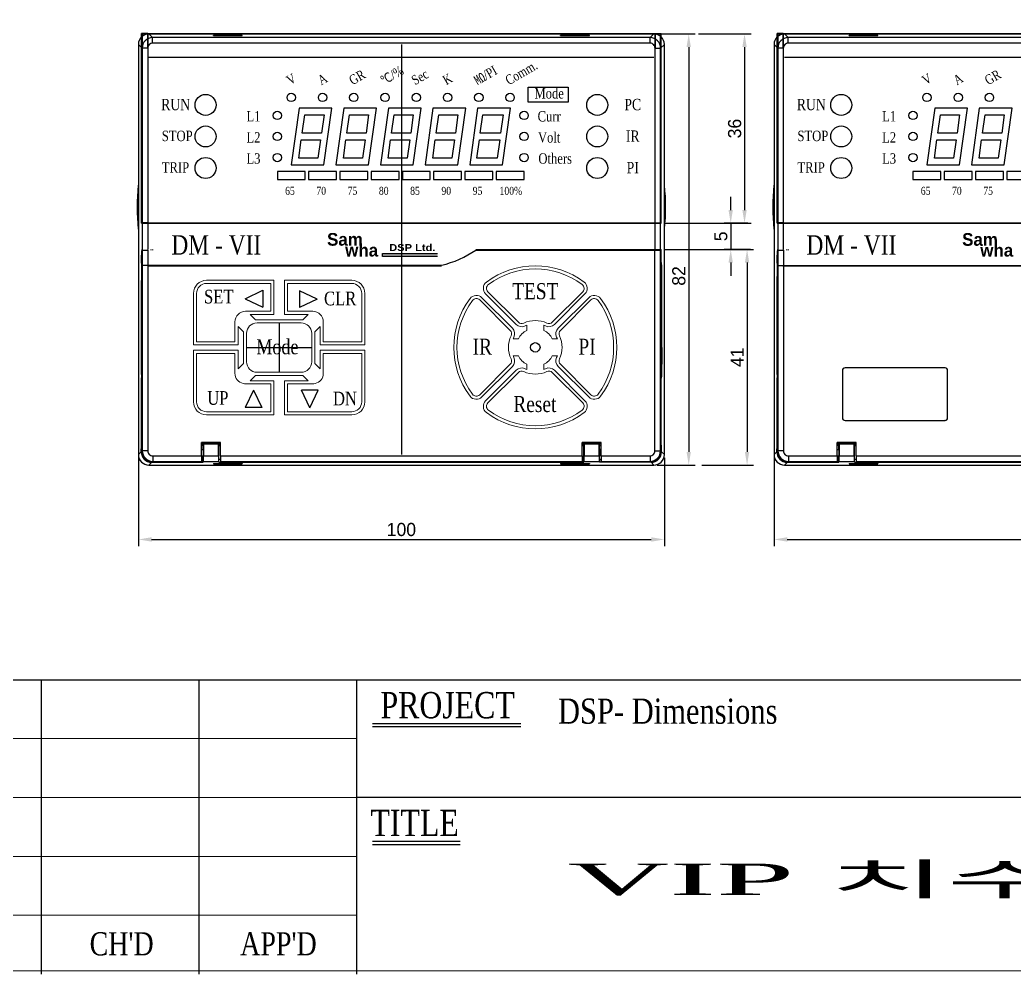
# Model space of a CAD drawing. Header units: millimetres. Extents: x 54 to 1685, y 68 to 1015.
# Drawn here: x 1141.9 to 1331, y 431.6 to 613.1 of the extents above; entities that cross this region are included whole.
import ezdxf
from ezdxf.enums import TextEntityAlignment as Align

# ---------------------------------------------------------------- set-up
doc = ezdxf.new("R2010")
doc.units = ezdxf.units.MM
for name, color, linetype in [('02___PRT_ALL_AXES', 7, 'Continuous'), ('10', 1, 'Continuous'), ('40', 7, 'Continuous'), ('70', 7, 'Continuous')]:
    doc.layers.add(name, color=color, linetype=linetype)
doc.styles.add('SS', font='batang.ttc', dxfattribs={"width": 0.8})
doc.styles.get("Standard").update_dxf_attribs({"font": 'BareunDotumPro1.ttf'})
doc.dimstyles.new('ISO-25', dxfattribs={"dimtxt": 2.5, "dimasz": 2.5, "dimexe": 1.25, "dimexo": 0.625, "dimtad": 1, "dimtxsty": 'Standard', "dimcen": 2.5, "dimadec": 0, "dimazin": 0, "dimtfac": 1, "dimtmove": 0, "dimatfit": 3, "dimfxl": 0, "dimarcsym": 0})

# ---------------------------------------------------------------- blocks, each defined once
blk = doc.blocks.new('*D48')
at = {"color": 0, "lineweight": -2}
for p, q in [((1263.08, 610.39), (1270.33, 610.39)), ((1269.08, 607.89), (1269.08, 530.89)), ((1263.08, 528.39), (1270.33, 528.39))]:
    blk.add_line(p, q, dxfattribs=at)
at = {"color": 0}
for points in [[(1269.5, 607.89), (1268.67, 607.89), (1269.08, 610.39)], [(1268.67, 530.89), (1269.5, 530.89), (1269.08, 528.39)]]:
    blk.add_solid(points, dxfattribs=at)
at = {"layer": 'Defpoints', "color": 0}
for p in [(1262.45, 610.39), (1262.45, 528.39), (1269.08, 528.39)]:
    blk.add_point(p, dxfattribs=at)
at = {"color": 0, "insert": (1267.21, 564.36), "char_height": 2.5, "attachment_point": 5, "rotation": 90}
blk.add_mtext('82', dxfattribs=at)
blk = doc.blocks.new('*D49')
at = {"color": 0, "lineweight": -2}
for p, q in [((1164.45, 529.76), (1164.45, 512.99)), ((1264.45, 529.76), (1264.45, 512.99)), ((1166.95, 514.24), (1261.95, 514.24))]:
    blk.add_line(p, q, dxfattribs=at)
at = {"color": 0}
for points in [[(1166.95, 514.66), (1166.95, 513.82), (1164.45, 514.24)], [(1261.95, 513.82), (1261.95, 514.66), (1264.45, 514.24)]]:
    blk.add_solid(points, dxfattribs=at)
at = {"layer": 'Defpoints', "color": 0}
for p in [(1164.45, 530.38), (1264.45, 530.38), (1264.45, 514.24)]:
    blk.add_point(p, dxfattribs=at)
at = {"color": 0, "insert": (1214.45, 516.12), "char_height": 2.5, "attachment_point": 5}
blk.add_mtext('100', dxfattribs=at)
blk = doc.blocks.new('*D51')
at = {"color": 0, "lineweight": -2}
for p, q in [((1285.31, 529.76), (1285.31, 512.99)), ((1385.31, 529.76), (1385.31, 512.99)), ((1287.81, 514.24), (1382.81, 514.24))]:
    blk.add_line(p, q, dxfattribs=at)
at = {"color": 0}
for points in [[(1287.81, 514.66), (1287.81, 513.82), (1285.31, 514.24)], [(1382.81, 513.82), (1382.81, 514.66), (1385.31, 514.24)]]:
    blk.add_solid(points, dxfattribs=at)
at = {"layer": 'Defpoints', "color": 0}
for p in [(1285.31, 530.38), (1385.31, 530.38), (1385.31, 514.24)]:
    blk.add_point(p, dxfattribs=at)
at = {"color": 0, "insert": (1335.31, 516.12), "char_height": 2.5, "attachment_point": 5}
blk.add_mtext('100', dxfattribs=at)
blk = doc.blocks.new('*D52')
at = {"color": 0, "lineweight": -2}
for p, q in [((1264.41, 569.39), (1281.43, 569.39)), ((1280.18, 566.89), (1280.18, 530.89)), ((1271.58, 528.39), (1281.43, 528.39))]:
    blk.add_line(p, q, dxfattribs=at)
at = {"color": 0}
for points in [[(1280.59, 566.89), (1279.76, 566.89), (1280.18, 569.39)], [(1279.76, 530.89), (1280.59, 530.89), (1280.18, 528.39)]]:
    blk.add_solid(points, dxfattribs=at)
at = {"layer": 'Defpoints', "color": 0}
for p in [(1263.78, 569.39), (1270.96, 528.39), (1280.18, 528.39)]:
    blk.add_point(p, dxfattribs=at)
at = {"color": 0, "insert": (1278.3, 548.89), "char_height": 2.5, "attachment_point": 5, "rotation": 90}
blk.add_mtext('41', dxfattribs=at)
blk = doc.blocks.new('*D53')
at = {"color": 0, "lineweight": -2}
for p, q in [((1270.96, 610.39), (1280.94, 610.39)), ((1279.69, 607.89), (1279.69, 576.89)), ((1264.37, 574.39), (1280.94, 574.39))]:
    blk.add_line(p, q, dxfattribs=at)
at = {"color": 0}
for points in [[(1280.11, 607.89), (1279.28, 607.89), (1279.69, 610.39)], [(1279.28, 576.89), (1280.11, 576.89), (1279.69, 574.39)]]:
    blk.add_solid(points, dxfattribs=at)
at = {"layer": 'Defpoints', "color": 0}
for p in [(1270.33, 610.39), (1263.74, 574.39), (1279.69, 574.39)]:
    blk.add_point(p, dxfattribs=at)
at = {"color": 0, "insert": (1277.82, 592.39), "char_height": 2.5, "attachment_point": 5, "rotation": 90}
blk.add_mtext('36', dxfattribs=at)
blk = doc.blocks.new('*D54')
at = {"color": 0, "lineweight": -2}
for p, q in [((1277.07, 576.89), (1277.07, 579.39)), ((1280.32, 574.39), (1275.82, 574.39)), ((1277.07, 574.39), (1277.07, 569.39)), ((1280.8, 569.39), (1275.82, 569.39)), ((1277.07, 566.89), (1277.07, 564.39))]:
    blk.add_line(p, q, dxfattribs=at)
at = {"color": 0}
for points in [[(1276.65, 576.89), (1277.48, 576.89), (1277.07, 574.39)], [(1277.48, 566.89), (1276.65, 566.89), (1277.07, 569.39)]]:
    blk.add_solid(points, dxfattribs=at)
at = {"layer": 'Defpoints', "color": 0}
for p in [(1280.94, 574.39), (1277.07, 569.39), (1281.43, 569.39)]:
    blk.add_point(p, dxfattribs=at)
at = {"color": 0, "insert": (1275.19, 571.89), "char_height": 2.5, "attachment_point": 5, "rotation": 90}
blk.add_mtext('5', dxfattribs=at)

msp = doc.modelspace()

# ---------------------------------------------------------------- hatches: boundary and pattern name
msp.add_hatch(color=5).paths.add_polyline_path([(1210.848, 568.037), (1210.848, 568.631), (1221.286, 568.631), (1221.286, 568.037)])

# ---------------------------------------------------------------- linework, layer by layer
at = {"color": 7, "linetype": 'Continuous'}
for p, q in [((1165.155, 610.483), (1165.051, 610.466)), ((1165.051, 574.406), (1165.051, 610.466)), ((1165.051, 610.466), (1179.608, 610.466)), ((1165.051, 610.416), (1165.155, 610.398)), ((1165.051, 610.416), (1179.698, 610.416)), ((1166.208, 610.492), (1165.155, 610.483)), ((1165.155, 607.685), (1165.155, 610.483)), ((1165.155, 610.398), (1165.155, 574.473)), ((1166.208, 610.389), (1165.155, 610.398)), ((1166.208, 607.685), (1166.208, 610.492)), ((1166.208, 610.492), (1262.688, 610.492)), ((1166.208, 610.389), (1166.208, 574.482)), ((1166.208, 610.389), (1262.688, 610.389)), ((1167.153, 609.682), (1166.445, 610.389)), ((1262.451, 610.389), (1166.445, 610.389)), ((1167.153, 608.629), (1167.153, 609.682)), ((1261.743, 609.682), (1167.153, 609.682)), ((1178.698, 610.117), (1178.698, 610.182)), ((1178.698, 610.182), (1184.198, 610.182)), ((1178.698, 610.117), (1184.198, 610.117)), ((1179.608, 610.466), (1179.623, 610.473)), ((1179.608, 610.466), (1179.608, 610.416)), ((1179.623, 610.473), (1183.273, 610.473)), ((1179.698, 610.466), (1179.698, 610.416)), ((1179.712, 610.466), (1179.712, 610.409)), ((1179.712, 610.409), (1183.184, 610.409)), ((1183.184, 610.409), (1183.184, 610.466)), ((1183.198, 610.416), (1183.198, 610.466)), ((1183.198, 610.416), (1212.698, 610.416)), ((1183.288, 610.466), (1183.273, 610.473)), ((1183.288, 610.466), (1183.288, 610.416)), ((1183.288, 610.466), (1212.608, 610.466)), ((1184.198, 610.117), (1184.198, 610.182)), ((1216.198, 610.416), (1245.698, 610.416)), ((1216.288, 610.466), (1245.608, 610.466)), ((1244.698, 610.117), (1244.698, 610.182)), ((1244.698, 610.182), (1250.198, 610.182)), ((1244.698, 610.117), (1250.198, 610.117)), ((1245.608, 610.466), (1245.623, 610.473)), ((1245.608, 610.466), (1245.608, 610.416)), ((1245.623, 610.473), (1249.273, 610.473)), ((1245.698, 610.466), (1245.698, 610.416)), ((1245.712, 610.466), (1245.712, 610.409)), ((1245.712, 610.409), (1249.184, 610.409)), ((1249.198, 610.416), (1263.845, 610.416)), ((1249.288, 610.466), (1263.845, 610.466)), ((1250.198, 610.117), (1250.198, 610.182)), ((1261.743, 609.682), (1262.451, 610.389)), ((1261.743, 608.629), (1261.743, 609.682)), ((1262.688, 610.492), (1263.74, 610.483)), ((1262.688, 610.492), (1262.688, 607.685)), ((1262.688, 610.389), (1263.74, 610.398)), ((1262.688, 574.482), (1262.688, 610.389)), ((1263.74, 610.483), (1263.845, 610.466)), ((1263.74, 610.483), (1263.74, 607.685)), ((1263.845, 610.416), (1263.74, 610.398)), ((1263.74, 574.473), (1263.74, 610.398)), ((1263.845, 574.406), (1263.845, 610.466)), ((1286.018, 610.483), (1285.913, 610.466)), ((1285.913, 574.406), (1285.913, 610.466)), ((1285.913, 610.466), (1300.471, 610.466)), ((1285.913, 610.416), (1286.018, 610.398)), ((1285.913, 610.416), (1300.561, 610.416)), ((1287.07, 610.492), (1286.018, 610.483)), ((1286.018, 607.685), (1286.018, 610.483)), ((1286.018, 610.398), (1286.018, 574.473)), ((1287.07, 610.389), (1286.018, 610.398)), ((1287.07, 607.685), (1287.07, 610.492)), ((1287.07, 610.492), (1383.551, 610.492)), ((1287.07, 610.389), (1287.07, 574.482)), ((1287.07, 610.389), (1383.551, 610.389)), ((1288.015, 609.682), (1287.308, 610.389)), ((1383.313, 610.389), (1287.308, 610.389)), ((1288.015, 608.629), (1288.015, 609.682)), ((1382.606, 609.682), (1288.015, 609.682)), ((1299.561, 610.117), (1299.561, 610.182)), ((1299.561, 610.182), (1305.061, 610.182)), ((1299.561, 610.117), (1305.061, 610.117)), ((1300.471, 610.466), (1300.486, 610.473)), ((1300.471, 610.466), (1300.471, 610.416)), ((1300.486, 610.473), (1304.136, 610.473)), ((1300.561, 610.466), (1300.561, 610.416)), ((1300.575, 610.466), (1300.575, 610.409)), ((1300.575, 610.409), (1304.047, 610.409)), ((1304.047, 610.409), (1304.047, 610.466)), ((1304.061, 610.416), (1304.061, 610.466)), ((1304.061, 610.416), (1333.561, 610.416)), ((1304.15, 610.466), (1304.136, 610.473)), ((1304.15, 610.466), (1304.15, 610.416)), ((1304.15, 610.466), (1333.471, 610.466)), ((1305.061, 610.117), (1305.061, 610.182)), ((1164.448, 608.392), (1164.448, 530.383)), ((1165.155, 607.685), (1164.448, 608.392)), ((1166.208, 607.685), (1165.155, 607.685)), ((1261.743, 608.629), (1167.153, 608.629)), ((1214.448, 608.392), (1214.448, 530.383)), ((1262.688, 607.685), (1263.74, 607.685)), ((1263.74, 607.685), (1264.448, 608.392)), ((1264.448, 530.383), (1264.448, 608.392)), ((1285.311, 608.392), (1285.311, 530.383)), ((1286.018, 607.685), (1285.311, 608.392)), ((1287.07, 607.685), (1286.018, 607.685)), ((1382.606, 608.629), (1288.015, 608.629)), ((1262.451, 605.889), (1166.445, 605.889)), ((1383.313, 605.889), (1287.308, 605.889)), ((1165.051, 574.456), (1165.155, 574.473)), ((1165.051, 574.456), (1182.948, 574.456)), ((1165.155, 574.388), (1165.051, 574.406)), ((1165.051, 574.406), (1182.872, 574.406)), ((1166.208, 574.482), (1165.155, 574.473)), ((1165.155, 574.388), (1165.155, 569.386)), ((1166.208, 574.379), (1165.155, 574.388)), ((1166.208, 574.482), (1262.688, 574.482)), ((1166.208, 574.379), (1166.208, 569.386)), ((1166.208, 574.379), (1262.688, 574.379)), ((1245.948, 574.456), (1263.845, 574.456)), ((1246.024, 574.406), (1263.845, 574.406)), ((1262.688, 574.482), (1263.74, 574.473)), ((1262.688, 574.379), (1263.74, 574.388)), ((1262.688, 569.386), (1262.688, 574.379)), ((1263.845, 574.456), (1263.74, 574.473)), ((1263.74, 574.388), (1263.845, 574.406)), ((1263.74, 569.386), (1263.74, 574.388)), ((1285.913, 574.456), (1286.018, 574.473)), ((1285.913, 574.456), (1303.811, 574.456)), ((1286.018, 574.388), (1285.913, 574.406)), ((1285.913, 574.406), (1303.735, 574.406)), ((1287.07, 574.482), (1286.018, 574.473)), ((1286.018, 574.388), (1286.018, 569.386)), ((1287.07, 574.379), (1286.018, 574.388)), ((1287.07, 574.482), (1383.551, 574.482)), ((1287.07, 574.379), (1287.07, 569.386)), ((1287.07, 574.379), (1383.551, 574.379)), ((1165.13, 569.253), (1165.176, 569.268)), ((1165.176, 569.268), (1166.229, 569.286)), ((1165.176, 569.268), (1165.176, 531.09)), ((1166.229, 569.286), (1166.229, 531.09)), ((1166.801, 569.359), (1166.801, 569.286)), ((1167.101, 569.386), (1167.101, 569.286)), ((1228.62, 569.386), (1263.782, 569.386)), ((1228.62, 569.286), (1262.667, 569.286)), ((1261.795, 569.286), (1261.795, 569.386)), ((1262.095, 569.286), (1262.095, 569.359)), ((1262.667, 569.286), (1263.719, 569.268)), ((1262.667, 531.09), (1262.667, 569.286)), ((1263.765, 569.253), (1263.719, 569.268)), ((1263.719, 531.09), (1263.719, 569.268)), ((1285.993, 569.253), (1286.039, 569.268)), ((1286.039, 569.268), (1287.091, 569.286)), ((1286.039, 569.268), (1286.039, 531.09)), ((1287.091, 569.286), (1287.091, 531.09)), ((1287.664, 569.359), (1287.664, 569.286)), ((1287.964, 569.386), (1287.964, 569.286)), ((1165.03, 566.886), (1165.03, 568.286)), ((1165.03, 568.286), (1165.053, 568.286)), ((1165.053, 568.253), (1165.053, 530.967)), ((1263.843, 568.286), (1263.866, 568.286)), ((1263.843, 530.967), (1263.843, 568.253)), ((1263.866, 566.886), (1263.866, 568.286)), ((1285.892, 566.886), (1285.892, 568.286)), ((1285.892, 568.286), (1285.916, 568.286)), ((1285.916, 568.253), (1285.916, 530.967)), ((1165.113, 566.386), (1222.079, 566.386)), ((1166.229, 566.286), (1222.079, 566.286)), ((1285.871, 566.368), (1342.837, 566.368)), ((1286.987, 566.268), (1342.837, 566.268)), ((1298.305, 546.37), (1298.311, 546.365)), ((1298.305, 546.37), (1298.305, 537.359)), ((1298.311, 546.365), (1298.311, 537.365)), ((1298.805, 546.87), (1298.81, 546.865)), ((1317.816, 546.87), (1298.805, 546.87)), ((1317.811, 546.865), (1298.81, 546.865)), ((1317.816, 546.87), (1317.811, 546.865)), ((1318.316, 546.37), (1318.311, 546.365)), ((1318.311, 537.365), (1318.311, 546.365)), ((1318.316, 537.359), (1318.316, 546.37)), ((1165.03, 532.378), (1165.03, 544.886)), ((1263.866, 532.378), (1263.866, 544.886)), ((1285.892, 532.378), (1285.892, 544.886)), ((1298.305, 537.359), (1298.311, 537.365)), ((1318.316, 537.359), (1318.311, 537.365)), ((1298.805, 536.859), (1298.81, 536.865)), ((1298.805, 536.859), (1317.816, 536.859)), ((1298.81, 536.865), (1317.811, 536.865)), ((1317.816, 536.859), (1317.811, 536.865)), ((1164.995, 530.93), (1165.01, 532.136)), ((1165.01, 532.136), (1165.03, 532.378)), ((1165.053, 532.136), (1165.01, 532.136)), ((1165.03, 532.378), (1165.053, 532.378)), ((1176.448, 530.145), (1176.448, 532.672)), ((1180.048, 532.672), (1176.448, 532.672)), ((1176.448, 532.518), (1176.788, 532.518)), ((1176.765, 532.472), (1176.448, 532.472)), ((1176.448, 532.378), (1176.765, 532.378)), ((1176.759, 532.136), (1176.448, 532.136)), ((1176.448, 531.372), (1176.793, 531.372)), ((1176.756, 531.372), (1176.759, 532.136)), ((1176.759, 532.136), (1176.765, 532.378)), ((1176.765, 532.472), (1176.788, 532.518)), ((1176.765, 532.378), (1176.765, 532.472)), ((1176.793, 532.672), (1176.793, 532.427)), ((1176.793, 532.427), (1176.825, 532.395)), ((1179.702, 532.427), (1176.793, 532.427)), ((1176.825, 532.395), (1176.825, 530.145)), ((1179.671, 532.395), (1176.825, 532.395)), ((1179.702, 532.427), (1179.671, 532.395)), ((1179.671, 530.145), (1179.671, 532.395)), ((1179.702, 532.427), (1179.702, 532.672)), ((1179.73, 532.472), (1179.708, 532.518)), ((1179.708, 532.518), (1180.048, 532.518)), ((1179.73, 532.472), (1179.73, 532.378)), ((1180.048, 532.472), (1179.73, 532.472)), ((1179.737, 532.136), (1179.73, 532.378)), ((1179.73, 532.378), (1180.048, 532.378)), ((1179.748, 529.525), (1179.737, 532.136)), ((1179.737, 532.136), (1180.048, 532.136)), ((1180.048, 530.145), (1180.048, 532.672)), ((1252.448, 532.672), (1248.848, 532.672)), ((1248.848, 530.145), (1248.848, 532.672)), ((1248.848, 532.518), (1249.188, 532.518)), ((1249.165, 532.472), (1248.848, 532.472)), ((1248.848, 532.378), (1249.165, 532.378)), ((1248.848, 532.136), (1249.159, 532.136)), ((1249.148, 529.525), (1249.159, 532.136)), ((1249.159, 532.136), (1249.165, 532.378)), ((1249.165, 532.472), (1249.188, 532.518)), ((1249.165, 532.378), (1249.165, 532.472)), ((1249.193, 532.672), (1249.193, 532.427)), ((1252.102, 532.427), (1249.193, 532.427)), ((1249.193, 532.427), (1249.225, 532.395)), ((1252.071, 532.395), (1249.225, 532.395)), ((1249.225, 532.395), (1249.225, 530.145)), ((1252.102, 532.427), (1252.071, 532.395)), ((1252.071, 530.145), (1252.071, 532.395)), ((1252.102, 532.427), (1252.102, 532.672)), ((1252.448, 531.372), (1252.102, 531.372)), ((1252.108, 532.518), (1252.448, 532.518)), ((1252.13, 532.472), (1252.108, 532.518)), ((1252.448, 532.472), (1252.13, 532.472)), ((1252.13, 532.472), (1252.13, 532.378)), ((1252.448, 532.378), (1252.13, 532.378)), ((1252.137, 532.136), (1252.13, 532.378)), ((1252.137, 532.136), (1252.448, 532.136)), ((1252.14, 531.372), (1252.137, 532.136)), ((1252.448, 530.145), (1252.448, 532.672)), ((1263.866, 532.378), (1263.843, 532.378)), ((1263.843, 532.136), (1263.886, 532.136)), ((1263.886, 532.136), (1263.866, 532.378)), ((1263.901, 530.93), (1263.886, 532.136)), ((1285.858, 530.93), (1285.873, 532.136)), ((1285.873, 532.136), (1285.892, 532.378)), ((1285.916, 532.136), (1285.873, 532.136)), ((1285.892, 532.378), (1285.916, 532.378)), ((1297.311, 530.145), (1297.311, 532.672)), ((1300.911, 532.672), (1297.311, 532.672)), ((1297.311, 532.518), (1297.651, 532.518)), ((1297.628, 532.472), (1297.311, 532.472)), ((1297.311, 532.378), (1297.628, 532.378)), ((1297.622, 532.136), (1297.311, 532.136)), ((1297.311, 531.372), (1297.656, 531.372)), ((1297.618, 531.372), (1297.622, 532.136)), ((1297.622, 532.136), (1297.628, 532.378)), ((1297.628, 532.472), (1297.651, 532.518)), ((1297.628, 532.378), (1297.628, 532.472)), ((1297.656, 532.672), (1297.656, 532.427)), ((1297.656, 532.427), (1297.687, 532.395)), ((1300.565, 532.427), (1297.656, 532.427)), ((1297.687, 532.395), (1297.687, 530.145)), ((1300.534, 532.395), (1297.687, 532.395)), ((1300.565, 532.427), (1300.534, 532.395)), ((1300.534, 530.145), (1300.534, 532.395)), ((1300.565, 532.427), (1300.565, 532.672)), ((1300.593, 532.472), (1300.57, 532.518)), ((1300.57, 532.518), (1300.911, 532.518)), ((1300.593, 532.472), (1300.593, 532.378)), ((1300.911, 532.472), (1300.593, 532.472)), ((1300.6, 532.136), (1300.593, 532.378)), ((1300.593, 532.378), (1300.911, 532.378)), ((1300.611, 529.525), (1300.6, 532.136)), ((1300.6, 532.136), (1300.911, 532.136)), ((1300.911, 530.145), (1300.911, 532.672)), ((1164.995, 530.93), (1164.448, 530.383)), ((1165.176, 531.09), (1165.053, 530.967)), ((1166.229, 531.09), (1165.176, 531.09)), ((1165.713, 529.525), (1165.537, 529.525)), ((1167.174, 530.145), (1167.174, 529.093)), ((1167.174, 530.145), (1176.448, 530.145)), ((1176.448, 530.145), (1176.43, 529.093)), ((1176.748, 529.525), (1176.438, 529.525)), ((1176.448, 530.172), (1176.793, 530.172)), ((1176.748, 529.525), (1176.751, 530.172)), ((1176.748, 528.915), (1176.748, 529.525)), ((1176.807, 529.093), (1176.825, 530.145)), ((1176.825, 530.145), (1179.671, 530.145)), ((1179.671, 530.145), (1179.689, 529.093)), ((1179.748, 529.525), (1180.058, 529.525)), ((1179.748, 528.915), (1179.748, 529.525)), ((1180.048, 530.145), (1248.848, 530.145)), ((1180.048, 530.145), (1180.065, 529.093)), ((1248.848, 530.145), (1248.83, 529.093)), ((1248.838, 529.525), (1249.148, 529.525)), ((1249.148, 528.915), (1249.148, 529.525)), ((1249.207, 529.093), (1249.225, 530.145)), ((1249.225, 530.145), (1252.071, 530.145)), ((1252.071, 530.145), (1252.089, 529.093)), ((1252.448, 530.172), (1252.102, 530.172)), ((1252.148, 529.525), (1252.145, 530.172)), ((1252.148, 529.525), (1252.458, 529.525)), ((1252.148, 528.915), (1252.148, 529.525)), ((1252.448, 530.145), (1261.722, 530.145)), ((1252.448, 530.145), (1252.465, 529.093)), ((1261.722, 530.145), (1261.722, 529.093)), ((1262.667, 531.09), (1263.719, 531.09)), ((1263.183, 529.525), (1263.359, 529.525)), ((1263.719, 531.09), (1263.843, 530.967)), ((1263.901, 530.93), (1264.448, 530.383)), ((1285.858, 530.93), (1285.311, 530.383)), ((1286.039, 531.09), (1285.916, 530.967)), ((1287.091, 531.09), (1286.039, 531.09)), ((1286.576, 529.525), (1286.4, 529.525)), ((1288.036, 530.145), (1288.036, 529.093)), ((1288.036, 530.145), (1297.311, 530.145)), ((1297.311, 530.145), (1297.293, 529.093)), ((1297.611, 529.525), (1297.3, 529.525)), ((1297.311, 530.172), (1297.656, 530.172)), ((1297.611, 529.525), (1297.613, 530.172)), ((1297.611, 528.915), (1297.611, 529.525)), ((1297.67, 529.093), (1297.687, 530.145)), ((1297.687, 530.145), (1300.534, 530.145)), ((1300.534, 530.145), (1300.551, 529.093)), ((1300.611, 529.525), (1300.921, 529.525)), ((1300.611, 528.915), (1300.611, 529.525)), ((1300.911, 530.145), (1369.711, 530.145)), ((1300.911, 530.145), (1300.928, 529.093)), ((1166.974, 528.915), (1166.445, 528.386)), ((1166.445, 528.386), (1262.451, 528.386)), ((1166.974, 528.915), (1176.748, 528.915)), ((1167.039, 529.051), (1167.133, 529.053)), ((1167.174, 529.093), (1167.133, 529.053)), ((1167.133, 529.053), (1176.417, 529.053)), ((1167.133, 529.051), (1176.416, 529.051)), ((1167.174, 529.093), (1176.43, 529.093)), ((1176.417, 529.053), (1176.416, 529.051)), ((1176.417, 529.053), (1176.43, 529.093)), ((1176.807, 529.093), (1176.748, 528.915)), ((1176.807, 529.093), (1179.689, 529.093)), ((1178.698, 528.658), (1184.198, 528.658)), ((1178.698, 528.658), (1178.698, 528.593)), ((1178.698, 528.593), (1184.198, 528.593)), ((1179.748, 528.915), (1179.689, 529.093)), ((1179.748, 528.915), (1249.148, 528.915)), ((1180.079, 529.053), (1180.065, 529.093)), ((1180.065, 529.093), (1248.83, 529.093)), ((1180.079, 529.053), (1180.08, 529.051)), ((1180.079, 529.053), (1248.817, 529.053)), ((1180.08, 529.051), (1248.816, 529.051)), ((1184.198, 528.658), (1184.198, 528.593)), ((1244.698, 528.658), (1250.198, 528.658)), ((1244.698, 528.658), (1244.698, 528.593)), ((1244.698, 528.593), (1250.198, 528.593)), ((1248.817, 529.053), (1248.816, 529.051)), ((1248.83, 529.093), (1248.817, 529.053)), ((1249.207, 529.093), (1249.148, 528.915)), ((1249.207, 529.093), (1252.089, 529.093)), ((1250.198, 528.658), (1250.198, 528.593)), ((1252.148, 528.915), (1252.089, 529.093)), ((1261.921, 528.915), (1252.148, 528.915)), ((1252.465, 529.093), (1261.722, 529.093)), ((1252.465, 529.093), (1252.479, 529.053)), ((1252.479, 529.053), (1261.763, 529.053)), ((1252.479, 529.053), (1252.48, 529.051)), ((1252.48, 529.051), (1261.763, 529.051)), ((1261.722, 529.093), (1261.763, 529.053)), ((1261.763, 529.053), (1261.857, 529.051)), ((1261.921, 528.915), (1262.451, 528.386)), ((1287.837, 528.915), (1287.308, 528.386)), ((1287.308, 528.386), (1383.313, 528.386)), ((1287.837, 528.915), (1297.611, 528.915)), ((1287.901, 529.051), (1287.996, 529.053)), ((1288.036, 529.093), (1287.996, 529.053)), ((1287.996, 529.053), (1297.28, 529.053)), ((1287.996, 529.051), (1297.278, 529.051)), ((1288.036, 529.093), (1297.293, 529.093)), ((1297.28, 529.053), (1297.278, 529.051)), ((1297.28, 529.053), (1297.293, 529.093)), ((1297.67, 529.093), (1297.611, 528.915)), ((1297.67, 529.093), (1300.551, 529.093)), ((1299.561, 528.658), (1305.061, 528.658)), ((1299.561, 528.658), (1299.561, 528.593)), ((1299.561, 528.593), (1305.061, 528.593)), ((1300.611, 528.915), (1300.551, 529.093)), ((1300.611, 528.915), (1370.011, 528.915)), ((1300.941, 529.053), (1300.928, 529.093)), ((1300.928, 529.093), (1369.693, 529.093)), ((1300.941, 529.053), (1300.943, 529.051)), ((1300.941, 529.053), (1369.68, 529.053)), ((1300.943, 529.051), (1369.678, 529.051)), ((1305.061, 528.658), (1305.061, 528.593))]:
    msp.add_line(p, q, dxfattribs=at)
at = {"color": 5}
for p, q in [((1210.848, 568.631), (1221.286, 568.631)), ((1210.848, 568.037), (1210.848, 568.631)), ((1221.286, 568.037), (1210.848, 568.037))]:
    msp.add_line(p, q, dxfattribs=at)
at = {"color": 7, "linetype": 'Continuous', "lineweight": 15}
for p, q in [((1177.406, 563.53), (1190.206, 563.53)), ((1190.206, 563.53), (1190.206, 557.03)), ((1192.206, 557.03), (1192.206, 563.53)), ((1192.206, 563.53), (1205.006, 563.53)), ((1189.606, 562.93), (1177.406, 562.93)), ((1189.606, 557.63), (1189.606, 562.93)), ((1192.806, 562.93), (1192.806, 557.63)), ((1205.006, 562.93), (1192.806, 562.93)), ((1174.906, 551.23), (1174.906, 561.03)), ((1175.506, 561.03), (1175.506, 551.83)), ((1206.906, 551.83), (1206.906, 561.03)), ((1207.506, 561.03), (1207.506, 551.23)), ((1229.334, 559.8), (1235.132, 554.002)), ((1229.759, 560.224), (1235.557, 554.426)), ((1236.264, 555.134), (1230.466, 560.932)), ((1236.688, 555.558), (1230.89, 561.356)), ((1248.93, 561.356), (1243.132, 555.558)), ((1249.355, 560.932), (1243.557, 555.134)), ((1244.264, 554.426), (1250.062, 560.224)), ((1244.688, 554.002), (1250.486, 559.8)), ((1184.806, 557.63), (1189.606, 557.63)), ((1185.668, 557.03), (1186.679, 556.02)), ((1190.206, 557.03), (1185.668, 557.03)), ((1186.906, 556.03), (1195.506, 556.03)), ((1196.743, 557.03), (1192.206, 557.03)), ((1192.806, 557.63), (1197.606, 557.63)), ((1195.732, 556.02), (1196.743, 557.03)), ((1182.806, 551.83), (1182.806, 555.63)), ((1184.416, 553.757), (1183.406, 554.767)), ((1183.406, 554.767), (1183.406, 551.23)), ((1195.393, 555.43), (1187.006, 555.43)), ((1199.006, 554.767), (1197.995, 553.757)), ((1199.006, 551.23), (1199.006, 554.767)), ((1199.606, 555.63), (1199.606, 551.83)), ((1238.31, 554.005), (1238.31, 554.986)), ((1241.51, 554.986), (1241.51, 554.005)), ((1184.406, 547.93), (1184.406, 553.53)), ((1185.006, 553.43), (1185.006, 548.03)), ((1197.393, 548.03), (1197.393, 553.43)), ((1198.006, 553.53), (1198.006, 547.93)), ((1235.704, 552.38), (1236.685, 552.38)), ((1243.135, 552.38), (1244.116, 552.38)), ((1183.406, 551.23), (1174.906, 551.23)), ((1174.906, 540.43), (1174.906, 550.23)), ((1174.906, 550.23), (1183.406, 550.23)), ((1175.506, 551.83), (1182.806, 551.83)), ((1183.406, 550.23), (1183.406, 546.693)), ((1207.506, 551.23), (1199.006, 551.23)), ((1199.006, 546.693), (1199.006, 550.23)), ((1199.006, 550.23), (1207.506, 550.23)), ((1199.606, 551.83), (1206.906, 551.83)), ((1207.506, 550.23), (1207.506, 540.43)), ((1175.506, 549.63), (1175.506, 540.43)), ((1182.806, 549.63), (1175.506, 549.63)), ((1182.806, 545.852), (1182.806, 549.63)), ((1206.906, 549.63), (1199.606, 549.63)), ((1199.606, 549.63), (1199.606, 545.852)), ((1206.906, 540.43), (1206.906, 549.63)), ((1236.685, 549.18), (1235.704, 549.18)), ((1244.116, 549.18), (1243.135, 549.18)), ((1183.406, 546.693), (1184.416, 547.703)), ((1197.995, 547.703), (1199.006, 546.693)), ((1235.132, 547.558), (1229.334, 541.76)), ((1235.557, 547.134), (1229.759, 541.336)), ((1230.466, 540.628), (1236.264, 546.426)), ((1238.31, 546.574), (1238.31, 547.555)), ((1241.51, 547.555), (1241.51, 546.574)), ((1243.557, 546.426), (1249.355, 540.628)), ((1250.062, 541.336), (1244.264, 547.134)), ((1250.486, 541.76), (1244.688, 547.558)), ((1186.679, 545.44), (1185.668, 544.43)), ((1195.506, 545.43), (1186.906, 545.43)), ((1187.006, 546.03), (1195.393, 546.03)), ((1196.743, 544.43), (1195.732, 545.44)), ((1230.89, 540.204), (1236.688, 546.002)), ((1243.132, 546.002), (1248.93, 540.204)), ((1189.606, 543.83), (1184.906, 543.83)), ((1185.668, 544.43), (1190.206, 544.43)), ((1189.606, 538.53), (1189.606, 543.83)), ((1190.206, 544.43), (1190.206, 537.93)), ((1192.206, 537.93), (1192.206, 544.43)), ((1192.206, 544.43), (1196.743, 544.43)), ((1192.806, 543.83), (1192.806, 538.53)), ((1197.506, 543.83), (1192.806, 543.83)), ((1177.406, 538.53), (1189.606, 538.53)), ((1190.206, 537.93), (1177.406, 537.93)), ((1205.006, 537.93), (1192.206, 537.93)), ((1192.806, 538.53), (1205.006, 538.53))]:
    msp.add_line(p, q, dxfattribs=at)
for p, q in [((1184.755, 560.035), (1188.09, 561.626)), ((1188.09, 561.626), (1188.09, 558.445)), ((1195.095, 561.552), (1195.095, 558.371)), ((1198.43, 559.961), (1195.095, 561.552)), ((1184.755, 560.035), (1188.09, 558.445)), ((1198.43, 559.961), (1195.095, 558.371)), ((1186.335, 542.662), (1184.744, 539.328)), ((1186.335, 542.662), (1187.925, 539.328)), ((1198.629, 542.609), (1195.447, 542.609)), ((1197.038, 539.274), (1195.447, 542.609)), ((1197.038, 539.274), (1198.629, 542.609)), ((1187.925, 539.328), (1184.744, 539.328)), ((932.544, 487.571), (1679.344, 487.571))]:
    msp.add_line(p, q)
at = {"color": 1}
for p, q in [((1191.206, 555.43), (1191.206, 546.03)), ((1185.006, 550.73), (1197.393, 550.73))]:
    msp.add_line(p, q, dxfattribs=at)
msp.add_lwpolyline([(1238.537, 600.262), (1246.13, 600.262), (1246.13, 597.433), (1238.537, 597.433)], close=True)
for centre, radius in [((1177.212, 596.886), 2), ((1298.075, 596.886), 2), ((1251.684, 590.886), 2), ((1251.684, 584.886), 2), ((1239.91, 550.78), 0.894)]:
    msp.add_circle(centre, radius, dxfattribs=at)
at = {"color": 3}
for centre in [(1251.684, 596.886), (1177.212, 590.886), (1298.075, 590.886)]:
    msp.add_circle(centre, 2, dxfattribs=at)
at = {"color": 30}
for centre in [(1177.212, 584.886), (1298.075, 584.886)]:
    msp.add_circle(centre, 2, dxfattribs=at)
at = {"color": 7, "linetype": 'Continuous'}
for centre, radius, start, end in [((1167.156, 607.682), 2, 90.08421, 179.91579), ((1261.74, 607.682), 2, 0.08421, 89.91579), ((1288.018, 607.682), 2, 90.08421, 179.91579), ((1154.065, 562.927), 11.657, 19.4695, 19.85245), ((1274.83, 562.927), 11.657, 160.14755, 160.5305), ((1274.928, 562.927), 11.657, 19.4695, 19.85245), ((1154.072, 548.842), 11.65, 340.14755, 340.53109), ((1274.823, 548.842), 11.65, 199.46891, 199.85245), ((1274.935, 548.842), 11.65, 340.14755, 340.53109), ((1167.177, 531.093), 2, 180.08421, 269.91579), ((1261.719, 531.093), 2, 270.08421, 359.91579), ((1288.039, 531.093), 2, 180.08421, 269.91579)]:
    msp.add_arc(centre, radius, start, end, dxfattribs=at)
at = {"color": 7}
msp.add_arc((1217.3, 585.99), 20.179, 283.6991, 304.1229, dxfattribs=at)
at = {"color": 7, "linetype": 'Continuous', "lineweight": 15}
for centre, radius, start, end in [((1239.91, 550.78), 15.5, 53.21321, 126.78679), ((1239.91, 550.78), 14.9, 53.21321, 126.78679), ((1177.406, 561.03), 2.5, 90, 180), ((1205.006, 561.03), 2.5, 0, 90), ((1177.406, 561.03), 1.9, 90, 180), ((1205.006, 561.03), 1.9, 0, 90), ((1231.526, 561.992), 1.5, 126.78679, 225), ((1231.526, 561.992), 0.9, 126.78679, 225), ((1248.294, 561.992), 0.9, 315, 53.21321), ((1248.294, 561.992), 1.5, 315, 53.21321), ((1239.91, 550.78), 15.5, 143.21321, 216.78679), ((1239.91, 550.78), 14.9, 143.21321, 216.78679), ((1228.698, 559.164), 1.5, 45, 143.21321), ((1228.698, 559.164), 0.9, 45, 143.21321), ((1251.122, 559.164), 1.5, 36.78679, 135), ((1251.122, 559.164), 0.9, 36.78679, 135), ((1239.91, 550.78), 14.9, 323.21321, 36.78679), ((1239.91, 550.78), 15.5, 323.21321, 36.78679), ((1184.806, 555.63), 2, 90, 180), ((1186.906, 553.53), 2.5, 90, 95.20818), ((1195.506, 553.53), 2.5, 84.79182, 90), ((1197.606, 555.63), 2, 0, 90), ((1239.91, 550.78), 5.1, 64.47122, 115.52878), ((1187.006, 553.43), 2, 90, 180), ((1195.393, 553.43), 2, 0, 90), ((1234.496, 553.366), 0.9, 334.47122, 45), ((1234.496, 553.366), 1.5, 334.47122, 45), ((1237.324, 556.194), 1.5, 225, 295.52878), ((1239.91, 550.78), 3.6, 116.3878, 153.6122), ((1237.324, 556.194), 0.9, 225, 295.52878), ((1239.91, 550.78), 4.5, 110.8275, 115.52878), ((1239.91, 550.78), 4.5, 64.47122, 69.1725), ((1239.91, 550.78), 3.6, 26.3878, 63.6122), ((1242.496, 556.194), 1.5, 244.47122, 315), ((1242.496, 556.194), 0.9, 244.47122, 315), ((1245.324, 553.366), 1.5, 135, 205.52878), ((1245.324, 553.366), 0.9, 135, 205.52878), ((1186.906, 553.53), 2.5, 174.79182, 180), ((1195.506, 553.53), 2.5, 0, 5.20818), ((1239.91, 550.78), 5.1, 154.47122, 205.52878), ((1239.91, 550.78), 4.5, 154.47122, 159.1725), ((1239.91, 550.78), 4.5, 20.8275, 25.52878), ((1239.91, 550.78), 5.1, 334.47122, 25.52878), ((1234.496, 548.194), 0.9, 315, 25.52878), ((1234.496, 548.194), 1.5, 315, 25.52878), ((1239.91, 550.78), 4.5, 200.8275, 205.52878), ((1239.91, 550.78), 3.6, 206.3878, 243.6122), ((1239.91, 550.78), 3.6, 296.3878, 333.6122), ((1245.324, 548.194), 1.5, 154.47122, 225), ((1239.91, 550.78), 4.5, 334.47122, 339.1725), ((1245.324, 548.194), 0.9, 154.47122, 225), ((1186.906, 547.93), 2.5, 180, 185.20818), ((1187.006, 548.03), 2, 180, 270), ((1195.393, 548.03), 2, 270, 0), ((1195.506, 547.93), 2.5, 354.79182, 0), ((1237.324, 545.366), 1.5, 64.47122, 135), ((1239.91, 550.78), 4.5, 244.47122, 249.1725), ((1239.91, 550.78), 4.5, 290.8275, 295.52878), ((1242.496, 545.366), 1.5, 45, 115.52878), ((1184.806, 545.852), 2, 180, 257.08599), ((1186.906, 547.93), 2.5, 264.79182, 270), ((1195.506, 547.93), 2.5, 270, 275.20818), ((1197.606, 545.852), 2, 282.91401, 0), ((1237.324, 545.366), 0.9, 64.47122, 135), ((1239.91, 550.78), 5.1, 244.47122, 295.52878), ((1242.496, 545.366), 0.9, 45, 115.52878), ((1184.906, 545.93), 2.1, 254.90233, 270), ((1197.506, 545.93), 2.1, 270, 285.09767), ((1228.698, 542.396), 1.5, 216.78679, 315), ((1228.698, 542.396), 0.9, 216.78679, 315), ((1251.122, 542.396), 1.5, 225, 323.21321), ((1251.122, 542.396), 0.9, 225, 323.21321), ((1177.406, 540.43), 2.5, 180, 270), ((1177.406, 540.43), 1.9, 180, 270), ((1205.006, 540.43), 1.9, 270, 0), ((1205.006, 540.43), 2.5, 270, 0), ((1231.526, 539.568), 1.5, 135, 233.21321), ((1231.526, 539.568), 0.9, 135, 233.21321), ((1239.91, 550.78), 14.9, 233.21321, 306.78679), ((1248.294, 539.568), 0.9, 306.78679, 45), ((1248.294, 539.568), 1.5, 306.78679, 45), ((1239.91, 550.78), 15.5, 233.21321, 306.78679)]:
    msp.add_arc(centre, radius, start, end, dxfattribs=at)
at = {"color": 7, "linetype": 'Continuous'}
for centre, major_axis, ratio, start_param, end_param in [((1166.451, 608.387), (1.418, -1.418), 0.9972647, 2.357564, 3.9256213), ((1262.445, 608.387), (1.418, 1.418), 0.9972647, -0.7840286, 0.7840286), ((1287.313, 608.387), (1.418, -1.418), 0.9972647, 2.357564, 3.9256213), ((1165.113, 568.282), (0, 1.103), 0.075882, 6.2801387, 7.850935), ((1165.132, 568.25), (0, 1.003), 0.0782299, 0.0140979, 1.5674409), ((1166.811, 567.786), (0, 1.6), 0.0349208, 0.1819588, 0.3537786), ((1262.085, 567.786), (0, 1.6), 0.0349208, -0.3537841, -0.1819588), ((1263.764, 568.25), (0, 1.003), 0.0782299, 4.7157444, 6.2690874), ((1263.782, 568.282), (0, 1.103), 0.075882, 4.7154356, 6.2862319), ((1285.976, 568.282), (0, 1.103), 0.075882, 6.2801387, 7.850935), ((1285.994, 568.25), (0, 1.003), 0.0782299, 0.0140979, 1.5674409), ((1287.674, 567.786), (0, 1.6), 0.0349208, 0.1819588, 0.3537786), ((1298.805, 546.37), (0.354, -0.354), 0.9996955, 2.3563468, 3.9268385), ((1298.811, 546.365), (0.354, -0.354), 0.9996955, 2.3563468, 3.9268385), ((1317.81, 546.365), (-0.354, -0.354), 0.9996955, 2.3563468, 3.9268385), ((1317.816, 546.37), (0.354, 0.354), 0.9996955, -0.7852459, 0.7852459), ((1298.805, 537.359), (0.354, 0.354), 0.9996955, 2.3563468, 3.9268385), ((1298.811, 537.365), (0.354, 0.354), 0.9996955, 2.3563468, 3.9268385), ((1317.81, 537.365), (-0.354, 0.354), 0.9996955, 2.3563468, 3.9268385), ((1317.816, 537.359), (-0.354, 0.354), 0.9996955, -3.9268385, -2.3563468), ((1176.793, 530.772), (0, 0.7), 0.0174551, -3.6798354, 0.5382428), ((1176.788, 532.818), (0, 0.3), 0.0174551, -3.1066861, -2.0799773), ((1179.708, 532.818), (0, 0.3), 0.0174551, -4.203208, -3.1764992), ((1249.188, 532.818), (0, 0.3), 0.0174551, -3.1066861, -2.0799773), ((1252.102, 530.772), (0, 0.7), 0.0174551, -0.5382428, 3.6798354), ((1252.108, 532.818), (0, 0.3), 0.0174551, -4.203208, -3.1764992), ((1297.656, 530.772), (0, 0.7), 0.0174551, -3.6798354, 0.5382428), ((1297.651, 532.818), (0, 0.3), 0.0174551, -3.1066861, -2.0799773), ((1300.57, 532.818), (0, 0.3), 0.0174551, -4.203208, -3.1764992), ((1166.451, 530.388), (1.418, 1.418), 0.9972647, -3.9256213, -2.357564), ((1166.998, 530.935), (0.876, 1.838), 0.9802708, -4.2724963, -3.506276), ((1167.056, 530.973), (1.418, 1.418), 0.9972647, 2.357564, 2.5671651), ((1166.98, 530.918), (1.418, 1.418), 0.9972647, -3.159401, -2.357564), ((1261.916, 530.918), (1.418, -1.418), 0.9972647, -0.7840286, 0.0178083), ((1262.445, 530.388), (1.418, -1.418), 0.9972647, -0.7840286, 0.7840286), ((1261.898, 530.935), (-0.876, 1.838), 0.9802708, -2.7769093, -2.010689), ((1261.84, 530.973), (-1.418, 1.418), 0.9972647, -2.5671651, -2.357564), ((1287.313, 530.388), (1.418, 1.418), 0.9972647, -3.9256213, -2.357564), ((1287.86, 530.935), (0.876, 1.838), 0.9802708, -4.2724963, -3.506276), ((1287.919, 530.973), (1.418, 1.418), 0.9972647, 2.357564, 2.5671651), ((1287.843, 530.918), (1.418, 1.418), 0.9972647, -3.159401, -2.357564)]:
    msp.add_ellipse(centre, major_axis=major_axis, ratio=ratio, start_param=start_param, end_param=end_param, dxfattribs=at)
for points, knots in [([(1167.153, 608.629), (1167.03, 608.63), (1166.781, 608.58), (1166.467, 608.37), (1166.257, 608.056), (1166.207, 607.807), (1166.208, 607.685)], [0, 0, 0, 0, 0.2502191, 0.500153, 0.7500302, 1, 1, 1, 1]), ([(1262.688, 607.685), (1262.688, 607.808), (1262.639, 608.056), (1262.429, 608.37), (1262.114, 608.58), (1261.866, 608.63), (1261.743, 608.629)], [0, 0, 0, 0, 0.2502191, 0.500153, 0.7500302, 1, 1, 1, 1]), ([(1288.015, 608.629), (1287.892, 608.63), (1287.644, 608.58), (1287.33, 608.37), (1287.12, 608.056), (1287.07, 607.807), (1287.07, 607.685)], [0, 0, 0, 0, 0.2502191, 0.500153, 0.7500302, 1, 1, 1, 1]), ([(1165.03, 566.886), (1165.001, 566.265), (1164.963, 550.931), (1164.944, 548.886), (1164.963, 546.84), (1165.001, 545.506), (1165.03, 544.886)], [0, 0, 0, 0, 0.2329971, 0.500001, 0.7670065, 1, 1, 1, 1]), ([(1263.866, 566.886), (1263.895, 566.265), (1263.933, 550.931), (1263.951, 548.886), (1263.933, 546.84), (1263.895, 545.506), (1263.866, 544.886)], [0, 0, 0, 0, 0.2329971, 0.500001, 0.7670065, 1, 1, 1, 1]), ([(1285.892, 566.886), (1285.864, 566.265), (1285.826, 550.931), (1285.807, 548.886), (1285.826, 546.84), (1285.864, 545.506), (1285.892, 544.886)], [0, 0, 0, 0, 0.2329971, 0.500001, 0.7670065, 1, 1, 1, 1]), ([(1165.097, 530.551), (1165.124, 530.425), (1165.202, 530.184), (1165.386, 529.863), (1165.615, 529.599), (1165.954, 529.326), (1166.43, 529.107), (1166.839, 529.051), (1167.038, 529.051)], [0, 0, 0, 0, 0.1453169, 0.2844545, 0.4157128, 0.5400544, 0.7741645, 1, 1, 1, 1]), ([(1166.229, 531.09), (1166.228, 530.967), (1166.278, 530.719), (1166.488, 530.405), (1166.802, 530.195), (1167.051, 530.145), (1167.174, 530.145)], [0, 0, 0, 0, 0.2502193, 0.5001512, 0.7500273, 1, 1, 1, 1]), ([(1261.722, 530.145), (1261.845, 530.145), (1262.094, 530.195), (1262.408, 530.405), (1262.618, 530.719), (1262.667, 530.968), (1262.667, 531.09)], [0, 0, 0, 0, 0.2502193, 0.5001512, 0.7500273, 1, 1, 1, 1]), ([(1261.857, 529.051), (1262.057, 529.051), (1262.465, 529.107), (1262.942, 529.326), (1263.28, 529.599), (1263.51, 529.863), (1263.694, 530.184), (1263.772, 530.425), (1263.799, 530.551)], [0, 0, 0, 0, 0.2258312, 0.4599354, 0.5842729, 0.7155252, 0.8546651, 1, 1, 1, 1]), ([(1285.96, 530.551), (1285.986, 530.425), (1286.065, 530.184), (1286.248, 529.863), (1286.478, 529.599), (1286.817, 529.326), (1287.293, 529.107), (1287.702, 529.051), (1287.901, 529.051)], [0, 0, 0, 0, 0.1453169, 0.2844545, 0.4157128, 0.5400544, 0.7741645, 1, 1, 1, 1]), ([(1287.091, 531.09), (1287.091, 530.967), (1287.141, 530.719), (1287.351, 530.405), (1287.665, 530.195), (1287.913, 530.145), (1288.036, 530.145)], [0, 0, 0, 0, 0.2502193, 0.5001512, 0.7500273, 1, 1, 1, 1])]:
    msp.add_open_spline(points, degree=3, knots=knots, dxfattribs=at)
at = {"layer": '02___PRT_ALL_AXES', "color": 7, "linetype": 'Continuous'}
for p, q in [((1194.984, 596.278), (1193.469, 585.495)), ((1201.2, 596.278), (1194.984, 596.278)), ((1199.685, 585.495), (1201.2, 596.278)), ((1203.475, 596.278), (1201.959, 585.495)), ((1209.691, 596.278), (1203.475, 596.278)), ((1208.176, 585.495), (1209.691, 596.278)), ((1211.966, 596.278), (1210.45, 585.495)), ((1218.182, 596.278), (1211.966, 596.278)), ((1216.667, 585.495), (1218.182, 596.278)), ((1220.456, 596.278), (1218.941, 585.495)), ((1226.673, 596.278), (1220.456, 596.278)), ((1225.157, 585.495), (1226.673, 596.278)), ((1228.947, 596.278), (1227.432, 585.495)), ((1235.164, 596.278), (1228.947, 596.278)), ((1233.648, 585.495), (1235.164, 596.278)), ((1315.847, 596.278), (1314.331, 585.495)), ((1322.063, 596.278), (1315.847, 596.278)), ((1320.548, 585.495), (1322.063, 596.278)), ((1324.338, 596.278), (1322.822, 585.495)), ((1330.554, 596.278), (1324.338, 596.278)), ((1329.038, 585.495), (1330.554, 596.278)), ((1195.602, 591.523), (1196.091, 595.004)), ((1196.091, 595.004), (1199.735, 595.004)), ((1199.735, 595.004), (1199.246, 591.523)), ((1204.093, 591.523), (1204.582, 595.004)), ((1204.582, 595.004), (1208.226, 595.004)), ((1208.226, 595.004), (1207.737, 591.523)), ((1212.584, 591.523), (1213.073, 595.004)), ((1213.073, 595.004), (1216.717, 595.004)), ((1216.717, 595.004), (1216.228, 591.523)), ((1221.074, 591.523), (1221.564, 595.004)), ((1221.564, 595.004), (1225.208, 595.004)), ((1225.208, 595.004), (1224.718, 591.523)), ((1229.458, 591.523), (1229.947, 595.004)), ((1229.947, 595.004), (1233.806, 595.004)), ((1233.806, 595.004), (1233.316, 591.523)), ((1316.465, 591.523), (1316.954, 595.004)), ((1316.954, 595.004), (1320.598, 595.004)), ((1320.598, 595.004), (1320.109, 591.523)), ((1324.956, 591.523), (1325.445, 595.004)), ((1325.445, 595.004), (1329.089, 595.004)), ((1329.089, 595.004), (1328.6, 591.523)), ((1194.934, 586.768), (1195.423, 590.249)), ((1195.423, 590.249), (1199.067, 590.249)), ((1199.246, 591.523), (1195.602, 591.523)), ((1199.067, 590.249), (1198.578, 586.768)), ((1203.425, 586.768), (1203.914, 590.249)), ((1203.914, 590.249), (1207.558, 590.249)), ((1207.737, 591.523), (1204.093, 591.523)), ((1207.558, 590.249), (1207.069, 586.768)), ((1211.915, 586.768), (1212.405, 590.249)), ((1212.405, 590.249), (1216.049, 590.249)), ((1216.228, 591.523), (1212.584, 591.523)), ((1216.049, 590.249), (1215.559, 586.768)), ((1220.406, 586.768), (1220.895, 590.249)), ((1220.895, 590.249), (1224.539, 590.249)), ((1224.718, 591.523), (1221.074, 591.523)), ((1224.539, 590.249), (1224.05, 586.768)), ((1228.79, 586.768), (1229.279, 590.249)), ((1229.279, 590.249), (1233.137, 590.249)), ((1233.316, 591.523), (1229.458, 591.523)), ((1233.137, 590.249), (1232.648, 586.768)), ((1315.796, 586.768), (1316.286, 590.249)), ((1316.286, 590.249), (1319.93, 590.249)), ((1320.109, 591.523), (1316.465, 591.523)), ((1319.93, 590.249), (1319.441, 586.768)), ((1324.287, 586.768), (1324.777, 590.249)), ((1324.777, 590.249), (1328.421, 590.249)), ((1328.6, 591.523), (1324.956, 591.523)), ((1328.421, 590.249), (1327.931, 586.768)), ((1198.578, 586.768), (1194.934, 586.768)), ((1207.069, 586.768), (1203.425, 586.768)), ((1215.559, 586.768), (1211.915, 586.768)), ((1224.05, 586.768), (1220.406, 586.768)), ((1232.648, 586.768), (1228.79, 586.768)), ((1319.441, 586.768), (1315.796, 586.768)), ((1327.931, 586.768), (1324.287, 586.768)), ((1190.86, 584.2), (1190.86, 582.714)), ((1196.167, 584.2), (1190.86, 584.2)), ((1193.469, 585.495), (1199.685, 585.495)), ((1196.167, 582.714), (1196.167, 584.2)), ((1196.804, 584.2), (1196.804, 582.714)), ((1202.111, 584.2), (1196.804, 584.2)), ((1201.959, 585.495), (1208.176, 585.495)), ((1202.111, 582.714), (1202.111, 584.2)), ((1202.747, 584.2), (1202.747, 582.714)), ((1208.054, 584.2), (1202.747, 584.2)), ((1208.054, 582.714), (1208.054, 584.2)), ((1208.691, 584.2), (1208.691, 582.714)), ((1213.998, 584.2), (1208.691, 584.2)), ((1210.45, 585.495), (1216.667, 585.495)), ((1213.998, 582.714), (1213.998, 584.2)), ((1214.635, 584.2), (1214.635, 582.714)), ((1219.941, 584.2), (1214.635, 584.2)), ((1218.941, 585.495), (1225.157, 585.495)), ((1219.941, 582.714), (1219.941, 584.2)), ((1220.578, 584.2), (1220.578, 582.714)), ((1225.885, 584.2), (1220.578, 584.2)), ((1225.885, 582.714), (1225.885, 584.2)), ((1226.522, 584.2), (1226.522, 582.714)), ((1231.828, 584.2), (1226.522, 584.2)), ((1227.432, 585.495), (1233.648, 585.495)), ((1231.828, 582.714), (1231.828, 584.2)), ((1237.772, 584.2), (1232.465, 584.2)), ((1232.465, 584.2), (1232.465, 582.714)), ((1237.772, 582.714), (1237.772, 584.2)), ((1311.723, 584.2), (1311.723, 582.714)), ((1317.03, 584.2), (1311.723, 584.2)), ((1314.331, 585.495), (1320.548, 585.495)), ((1317.03, 582.714), (1317.03, 584.2)), ((1317.667, 584.2), (1317.667, 582.714)), ((1322.973, 584.2), (1317.667, 584.2)), ((1322.822, 585.495), (1329.038, 585.495)), ((1322.973, 582.714), (1322.973, 584.2)), ((1323.61, 584.2), (1323.61, 582.714)), ((1328.917, 584.2), (1323.61, 584.2)), ((1328.917, 582.714), (1328.917, 584.2)), ((1329.554, 584.2), (1329.554, 582.714)), ((1334.86, 584.2), (1329.554, 584.2)), ((1190.86, 582.714), (1196.167, 582.714)), ((1196.804, 582.714), (1202.111, 582.714)), ((1202.747, 582.714), (1208.054, 582.714)), ((1208.691, 582.714), (1213.998, 582.714)), ((1214.635, 582.714), (1219.941, 582.714)), ((1220.578, 582.714), (1225.885, 582.714)), ((1226.522, 582.714), (1231.828, 582.714)), ((1232.465, 582.714), (1237.772, 582.714)), ((1311.723, 582.714), (1317.03, 582.714)), ((1317.667, 582.714), (1322.973, 582.714)), ((1323.61, 582.714), (1328.917, 582.714)), ((1329.554, 582.714), (1334.86, 582.714))]:
    msp.add_line(p, q, dxfattribs=at)
for centre in [(1193.514, 598.316), (1199.457, 598.316), (1205.401, 598.316), (1211.344, 598.316), (1217.288, 598.316), (1223.231, 598.316), (1229.175, 598.316), (1235.118, 598.316), (1314.376, 598.316), (1320.32, 598.316), (1326.263, 598.316), (1190.86, 594.898), (1237.772, 594.898), (1311.723, 594.898), (1190.86, 590.886), (1237.772, 590.886), (1311.723, 590.886), (1190.86, 586.874), (1237.772, 586.874), (1311.723, 586.874)]:
    msp.add_circle(centre, 0.796, dxfattribs=at)
for centre, start, end in [((1202.084, 577.436), 173.70019, 186.29981), ((1226.812, 577.436), 353.70019, 6.29981), ((1322.946, 577.436), 173.70019, 186.29981)]:
    msp.add_arc(centre, 37.886, start, end, dxfattribs=at)
at = {"layer": '10', "color": 0}
for p, q in [((1208.942, 478.636), (1237.16, 478.636)), ((1208.942, 456.236), (1225.615, 456.236))]:
    msp.add_line(p, q, dxfattribs=at)
at = {"layer": '40', "color": 0}
for p, q in [((1145.944, 487.571), (1145.944, 431.571)), ((1175.944, 487.571), (1175.944, 431.571)), ((1205.944, 487.571), (1205.944, 431.571)), ((1385.944, 465.171), (1205.944, 465.171))]:
    msp.add_line(p, q, dxfattribs=at)
at = {"layer": '40', "color": 0, "lineweight": 13}
for p, q in [((1205.944, 476.371), (925.944, 476.371)), ((1205.944, 465.171), (925.944, 465.171)), ((1205.944, 453.971), (925.944, 453.971)), ((1205.944, 442.771), (925.944, 442.771))]:
    msp.add_line(p, q, dxfattribs=at)
at = {"layer": '70', "color": 0}
for p, q in [((1208.942, 479.236), (1237.16, 479.236)), ((1208.942, 456.836), (1225.615, 456.836))]:
    msp.add_line(p, q, dxfattribs=at)
at = {"layer": '70', "color": 0, "lineweight": 13}
msp.add_lwpolyline([(1685.344, 432.171), (926.544, 432.171), (926.544, 970.971), (1685.344, 970.971)], close=True, dxfattribs=at)

# ---------------------------------------------------------------- texts
at = {"color": 0, "style": 'SS', "width": 0.8}
for s, height, p in [('GR', 1.8144, (1205.16, 600.604)), ('℃/%', 1.8144, (1211.104, 600.604)), ('Sec', 1.8144, (1217.047, 600.604)), ('㏁/PI', 1.8144, (1228.934, 600.604)), ('Comm.', 1.8144, (1234.878, 600.604)), ('GR', 1.8144, (1326.023, 600.604)), ('V', 1.814, (1193.273, 600.604)), ('A', 1.814, (1199.217, 600.604)), ('K', 1.814, (1222.991, 600.604)), ('V', 1.814, (1314.136, 600.604)), ('A', 1.814, (1320.079, 600.604))]:
    msp.add_text(s, height=height, rotation=30, dxfattribs=at).set_placement(p)
at = {"color": 1, "linetype": 'Continuous', "style": 'SS', "width": 0.8}
for s, height, p in [('STOP', 1.9871, (1168.889, 590.004)), ('STOP', 1.9871, (1289.752, 590.004)), ('TRIP', 1.9871, (1168.889, 584.004)), ('TRIP', 1.9871, (1289.752, 584.004)), ('TEST', 3.0468, (1235.514, 559.942))]:
    msp.add_text(s, height=height, dxfattribs=at).set_placement(p)
at = {"color": 7, "linetype": 'Continuous', "style": 'SS', "width": 0.8}
for s, p in [('IR', (1227.998, 549.379)), ('PI', (1248.111, 549.379)), ('Reset', (1235.738, 538.474))]:
    msp.add_text(s, height=3.0468, dxfattribs=at).set_placement(p)
at = {"color": 0, "style": 'SS', "width": 0.8}
msp.add_text('DSP- Dimensions', height=4.8, dxfattribs=at).set_placement((1244.221, 479.187))
at = {"color": 0, "style": 'SS', "width": 2.823952}
msp.add_text('VIP 치수도', height=6, dxfattribs=at).set_placement((1246.047, 446.61), (1362.569, 446.61), align=Align.FIT)
at = {"color": 20, "char_height": 2.40786, "width": 8.65277, "attachment_point": 1}
for insert in [(1200.315, 572.522), (1321.072, 572.505)]:
    msp.add_mtext('{\\fPump Demi Bold LET|b0|i0|c0|p2;Sam}', dxfattribs=dict(at, insert=insert))
at = {"color": 5, "char_height": 2.40786, "width": 8.65277, "attachment_point": 1}
for insert in [(1203.762, 570.462), (1324.519, 570.444)]:
    msp.add_mtext('{\\fPump Demi Bold LET|b0|i0|c0|p2;wha}', dxfattribs=dict(at, insert=insert))
at = {"color": 0, "insert": (1212.127, 570.42), "char_height": 1.32071, "width": 9.15833, "attachment_point": 1}
msp.add_mtext('{\\fArial Black|b0|i0|c0|p34;DSP Ltd.}', dxfattribs=at)
at = {"layer": '40', "color": 0, "style": 'SS', "width": 0.8}
for s, height, p in [('Mode', 1.9802, (1242.547, 598.103)), ('RUN', 2.1528, (1171.533, 595.883)), ('PC', 2.1528, (1258.435, 595.883)), ('RUN', 2.1528, (1292.395, 595.883)), ('L1', 1.9802, (1186.323, 593.736)), ('Curr', 1.9802, (1242.547, 593.736)), ('L1', 1.9802, (1307.185, 593.736)), ('L2', 1.9802, (1186.323, 589.724)), ('Volt', 1.9802, (1242.547, 589.724)), ('IR', 2.1528, (1258.435, 589.883)), ('L2', 1.9802, (1307.185, 589.724)), ('L3', 1.9802, (1186.323, 585.712)), ('Others', 1.9802, (1243.688, 585.712)), ('L3', 1.9802, (1307.185, 585.712)), ('PI', 2.1528, (1258.435, 583.883)), ('65', 1.5232, (1193.261, 579.785)), ('70', 1.5232, (1199.205, 579.785)), ('75', 1.5232, (1205.148, 579.785)), ('80', 1.5232, (1211.092, 579.785)), ('85', 1.5232, (1217.036, 579.785)), ('90', 1.5232, (1222.979, 579.785)), ('95', 1.5232, (1228.923, 579.785)), ('100%%%', 1.5232, (1235.257, 579.785)), ('65', 1.5232, (1314.124, 579.785)), ('70', 1.5232, (1320.068, 579.785)), ('75', 1.5232, (1326.011, 579.785)), ('SET', 2.6049, (1179.721, 559.124)), ('CLR', 2.6049, (1202.803, 558.766)), ('Mode', 2.8417, (1190.871, 549.465)), ('UP', 2.6049, (1179.554, 539.85)), ('DN', 2.6049, (1203.718, 539.738)), ("CH'D", 4.4, (1161.259, 435.141)), ("APP'D", 4.4, (1191.076, 435.141))]:
    msp.add_text(s, height=height, dxfattribs=at).set_placement(p, align=Align.CENTER)
at = {"layer": '40', "color": 0, "lineweight": -3, "style": 'SS', "width": 0.8}
for p in [(1179.256, 568.417), (1300.014, 568.4)]:
    msp.add_text('DM - VII', height=3.6942, dxfattribs=at).set_placement(p, align=Align.CENTER)
at = {"layer": '70', "color": 0, "style": 'SS', "width": 0.8}
for s, p in [('PROJECT', (1223.239, 480.228)), ('TITLE', (1216.968, 457.828))]:
    msp.add_text(s, height=5, dxfattribs=at).set_placement(p, align=Align.CENTER)

# ---------------------------------------------------------------- dimensions: what is measured, and where the dimension line sits
dim = msp.add_linear_dim(base=(1269.083, 528.386), p1=(1262.451, 610.389), p2=(1262.451, 528.386), angle=90, dimstyle='ISO-25')
dim.commit()
dim.dimension.update_dxf_attribs({"geometry": '*D48', "text_midpoint": (1269.083, 564.359), "dimtype": 160})
for base, p1, p2, picture, middle in [((1279.693, 574.388), (1270.333, 610.389), (1263.74, 574.388), '*D53', (1277.818, 592.389)), ((1277.068, 569.386), (1280.943, 574.388), (1281.426, 569.386), '*D54', (1275.193, 571.887)), ((1280.176, 528.386), (1263.782, 569.386), (1270.958, 528.386), '*D52', (1278.301, 548.886))]:
    dim = msp.add_linear_dim(base=base, p1=p1, p2=p2, angle=90, dimstyle='ISO-25')
    dim.commit()
    dim.dimension.update_dxf_attribs({"geometry": picture, "text_midpoint": middle})
for base, p1, p2, picture, middle in [((1264.448, 514.241), (1164.448, 530.383), (1264.448, 530.383), '*D49', (1214.448, 516.116)), ((1385.311, 514.241), (1285.311, 530.383), (1385.311, 530.383), '*D51', (1335.311, 516.116))]:
    dim = msp.add_linear_dim(base=base, p1=p1, p2=p2, dimstyle='ISO-25')
    dim.commit()
    dim.dimension.update_dxf_attribs({"geometry": picture, "text_midpoint": middle})

doc.saveas('drawing.dxf')
